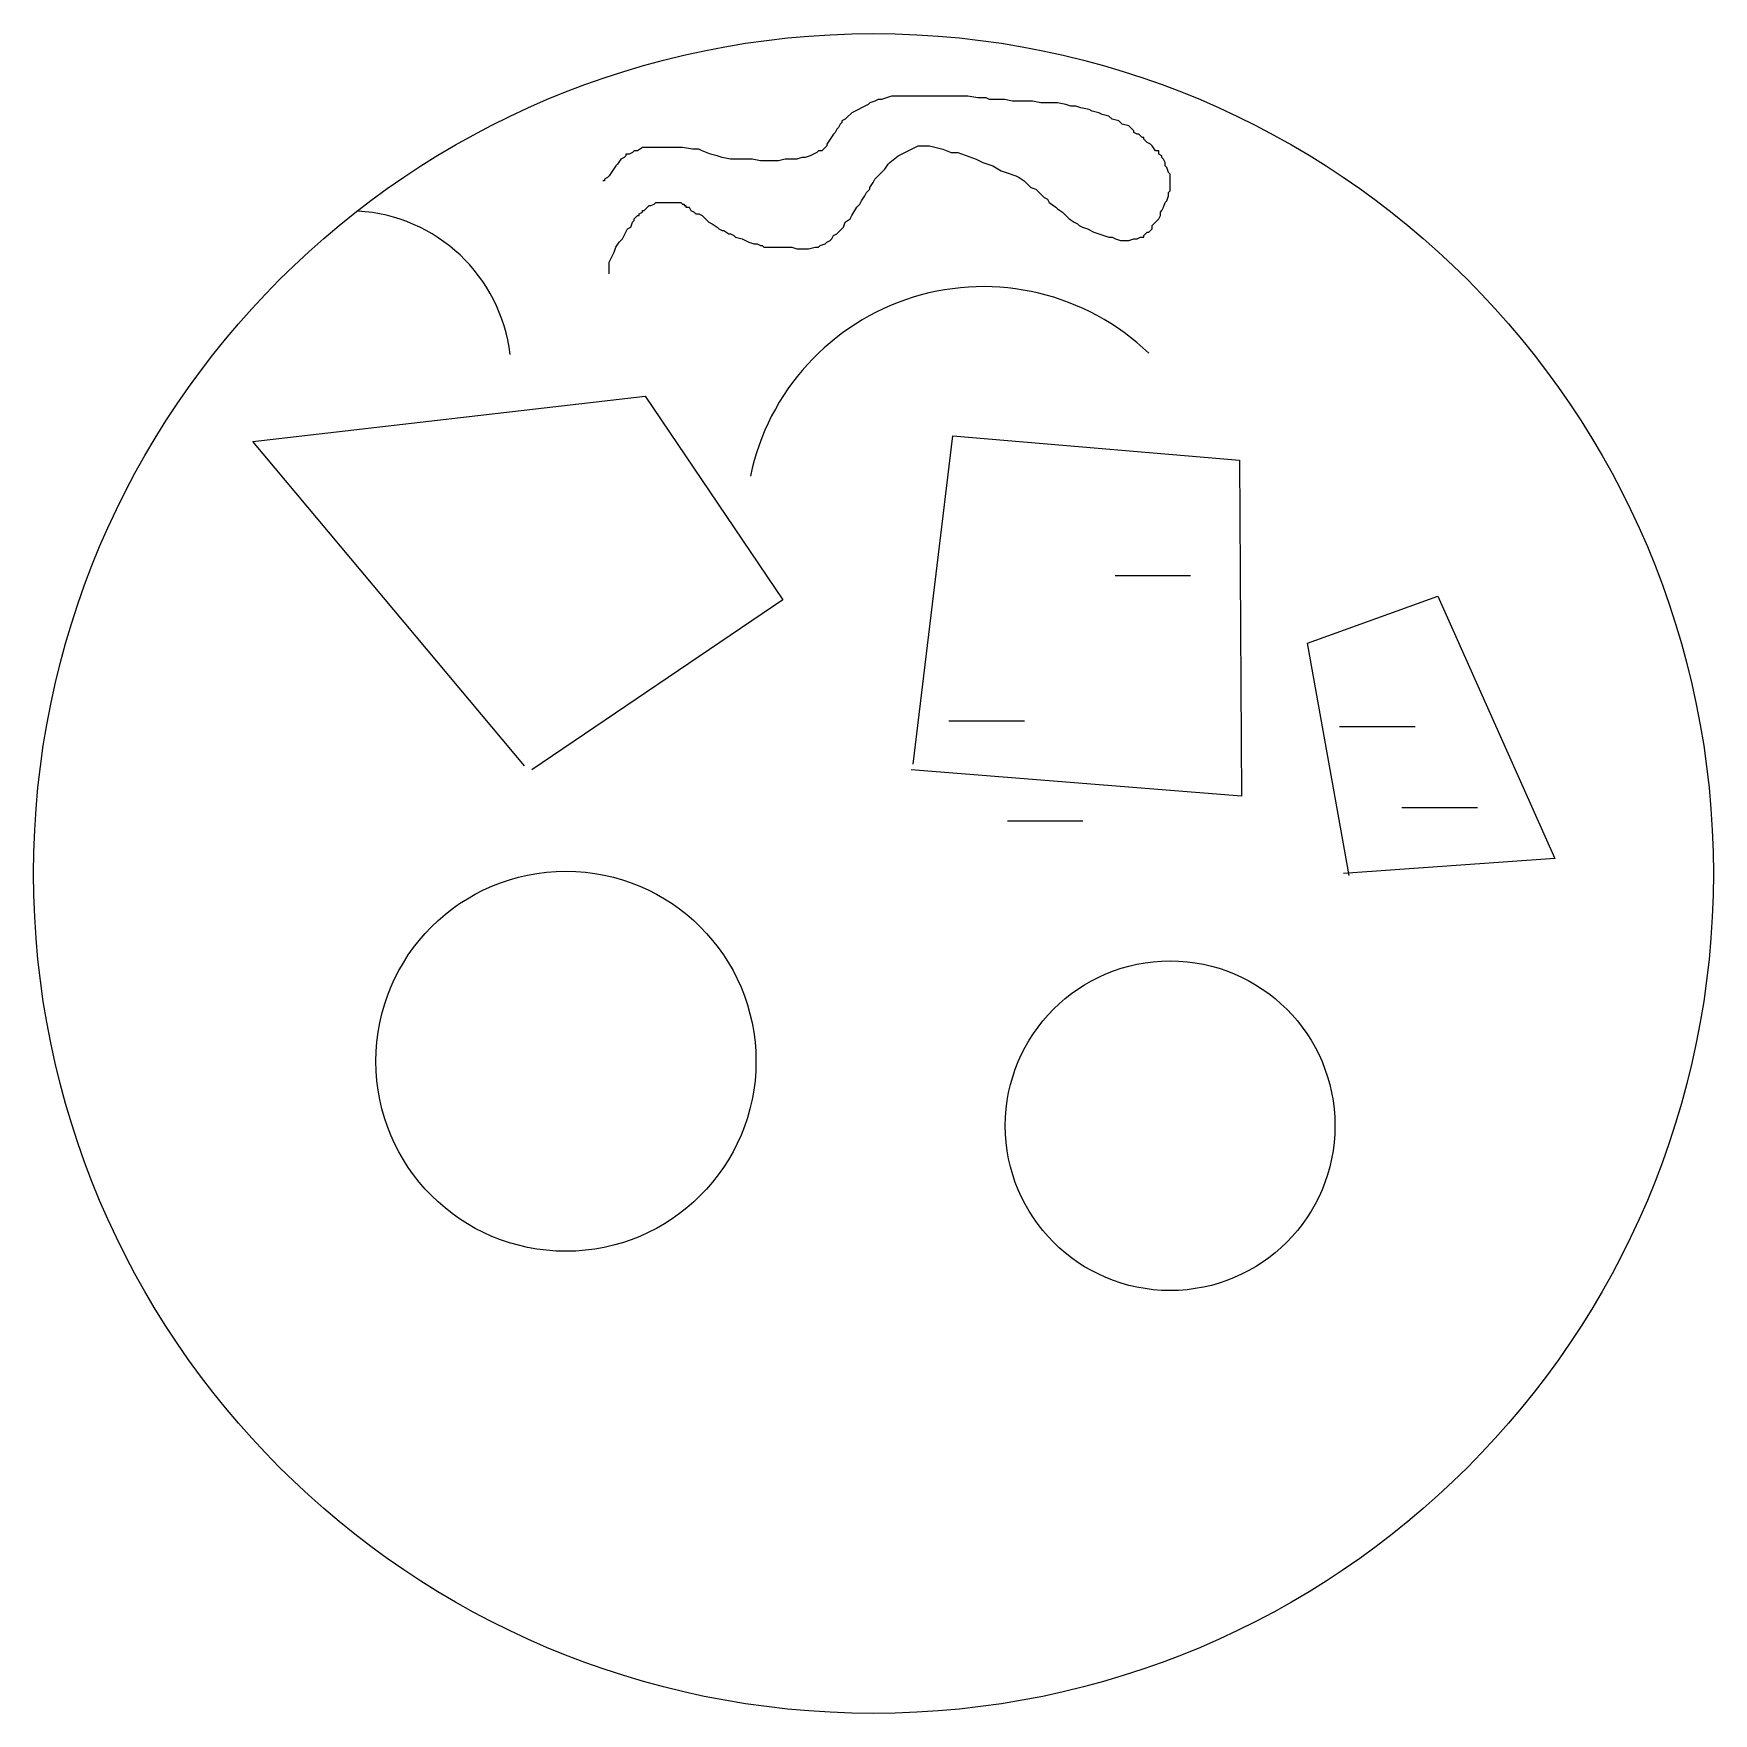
# Model space of a CAD drawing. Extents: x 5 to 227, y 5 to 228.
import ezdxf

# ---------------------------------------------------------------- set-up
doc = ezdxf.new("R2010")
doc.units = 0
doc.layers.get('0').update_dxf_attribs({"linetype": 'CONTINUOUS'})

msp = doc.modelspace()

# ---------------------------------------------------------------- linework, layer by layer
at = {"color": 176}
for p, q in [((33.88, 173.91), (85.88, 179.91)), ((85.88, 179.91), (104.13, 152.91)), ((69.88, 130.91), (33.88, 173.91)), ((121.38, 131.16), (126.63, 174.66)), ((126.63, 174.66), (164.63, 171.41)), ((164.63, 171.41), (164.88, 126.91)), ((148.13, 156.16), (158.13, 156.16)), ((104.13, 152.91), (70.88, 130.41)), ((173.63, 147.16), (190.88, 153.41)), ((190.88, 153.41), (206.38, 118.66)), ((179.13, 116.41), (173.63, 147.16)), ((126.13, 136.91), (136.13, 136.91)), ((177.88, 136.16), (187.88, 136.16)), ((164.88, 126.91), (121.13, 130.41)), ((186.13, 125.41), (196.13, 125.41)), ((133.88, 123.66), (143.88, 123.66)), ((206.38, 118.66), (178.38, 116.66))]:
    msp.add_line(p, q, dxfattribs=at)
msp.add_lwpolyline([(81.13, 196.13), (81.13, 196.57), (81.13, 196.79), (81.13, 197.23), (81.13, 197.45), (81.13, 197.67), (81.35, 198.11), (81.79, 198.99), (82.01, 199.65), (82.45, 200.31), (82.89, 200.75), (83.33, 201.63), (83.55, 202.07), (83.99, 202.29), (84.21, 202.95), (84.43, 203.17), (84.43, 203.39), (84.65, 203.61), (84.87, 203.83), (85.09, 203.83), (85.09, 204.05), (85.53, 204.27), (85.53, 204.49), (85.75, 204.49), (85.97, 204.71), (86.19, 204.93), (86.41, 205.15), (86.63, 205.15), (87.07, 205.36), (87.29, 205.58), (87.51, 205.58), (87.73, 205.58), (87.95, 205.58), (88.17, 205.58), (88.39, 205.58), (88.83, 205.58), (89.05, 205.58), (89.27, 205.58), (89.49, 205.58), (89.71, 205.58), (90.15, 205.58), (90.59, 205.58), (90.81, 205.36), (91.03, 205.36), (91.03, 205.15), (91.25, 205.15), (91.25, 204.93), (91.47, 204.93), (91.69, 204.93), (91.91, 204.49), (92.35, 204.27), (92.57, 204.05), (92.79, 204.05), (93.01, 204.05), (93.45, 203.83), (93.89, 203.39), (94.33, 202.95), (94.77, 202.73), (95.43, 202.29), (95.65, 202.07), (96.09, 201.85), (96.31, 201.85), (96.97, 201.41), (97.19, 201.41), (97.63, 201.19), (97.85, 200.97), (98.72, 200.75), (99.16, 200.53), (99.6, 200.31), (100.26, 200.09), (100.7, 200.09), (101.14, 199.87), (101.36, 199.87), (101.58, 199.65), (102.02, 199.65), (102.68, 199.65), (103.12, 199.65), (103.34, 199.65), (104.22, 199.65), (104.44, 199.65), (104.88, 199.65), (105.32, 199.65), (105.98, 199.43), (106.42, 199.43), (106.86, 199.43), (107.08, 199.43), (107.52, 199.43), (108.4, 199.65), (108.84, 199.65), (109.06, 199.87), (109.72, 200.09), (109.94, 200.31), (110.38, 200.53), (110.6, 200.75), (110.82, 201.19), (111.26, 201.41), (112.14, 202.29), (112.36, 202.95), (113.02, 203.39), (113.24, 203.83), (113.9, 204.93), (114.34, 205.36), (114.56, 205.8), (115, 206.46), (115.22, 206.9), (115.66, 207.34), (115.66, 207.56), (116.09, 208.22), (116.31, 208.66), (116.75, 209.1), (117.41, 209.76), (117.63, 209.98), (118.07, 210.64), (118.29, 210.86), (119.39, 211.74), (119.83, 211.96), (120.27, 212.18), (121.15, 212.62), (121.59, 212.84), (122.03, 213.06), (122.47, 213.06), (122.69, 213.06), (123.13, 213.06), (123.57, 213.06), (125.33, 212.62), (126.43, 212.18), (127.31, 212.18), (129.73, 211.3), (130.61, 210.86), (131.27, 210.64), (131.93, 210.42), (133.03, 209.76), (133.69, 209.54), (135, 209.1), (135.44, 208.88), (136.1, 208.44), (136.54, 208), (136.76, 207.78), (136.98, 207.56), (137.64, 207.34), (137.86, 207.12), (138.3, 206.68), (138.74, 206.24), (139.18, 206.02), (139.4, 205.58), (140.28, 204.93), (140.5, 204.71), (141.16, 204.27), (141.82, 203.61), (142.04, 203.39), (142.7, 202.95), (143.14, 202.73), (143.36, 202.51), (143.8, 202.29), (144.46, 202.07), (145.34, 201.63), (146, 201.41), (147.32, 200.97), (147.76, 200.97), (148.2, 200.75), (148.86, 200.53), (149.3, 200.53), (149.52, 200.53), (149.96, 200.53), (150.62, 200.75), (151.06, 200.75), (151.5, 200.97), (151.72, 200.97), (151.93, 200.97), (151.93, 201.19), (152.15, 201.41), (152.37, 201.63), (152.59, 201.63), (153.03, 202.07), (153.03, 202.51), (153.25, 202.73), (153.69, 203.17), (153.91, 203.39), (154.13, 203.83), (154.13, 204.27), (154.35, 204.49), (154.57, 204.93), (154.79, 205.58), (155.01, 205.8), (155.23, 206.46), (155.23, 206.9), (155.45, 207.12), (155.45, 207.56), (155.45, 207.78), (155.45, 208), (155.45, 208.44), (155.45, 208.66), (155.45, 209.32), (155.23, 209.54), (155.01, 210.2), (154.79, 210.42), (154.79, 210.86), (154.57, 211.3), (154.35, 211.52), (154.35, 211.74), (153.91, 211.96), (153.91, 212.4), (153.47, 212.4), (153.03, 213.06), (152.81, 213.28), (152.37, 213.5), (152.15, 213.72), (151.93, 213.94), (151.93, 214.16), (151.72, 214.16), (151.5, 214.38), (151.28, 214.6), (151.06, 214.6), (150.62, 214.82), (150.62, 215.04), (150.18, 215.48), (149.96, 215.7), (149.08, 215.92), (148.64, 216.36), (147.76, 216.58), (147.32, 217.02), (146.44, 217.24), (146, 217.46), (145.12, 217.68), (144.68, 217.9), (143.58, 218.12), (142.92, 218.34), (142.26, 218.34), (141.6, 218.56), (140.5, 218.78), (139.84, 218.78), (139.18, 218.78), (138.74, 218.78), (138.3, 218.78), (137.2, 219), (136.76, 219), (135.88, 219), (135.44, 219), (134.56, 219), (133.47, 219.22), (132.81, 219.22), (131.49, 219.22), (131.05, 219.44), (129.95, 219.44), (128.63, 219.66), (127.53, 219.66), (125.99, 219.66), (124.23, 219.66), (123.35, 219.66), (121.59, 219.66), (120.71, 219.66), (119.39, 219.66), (118.51, 219.66), (117.85, 219.44), (117.19, 219.22), (116.75, 219.22), (116.31, 219), (115.66, 218.78), (115.44, 218.56), (114.56, 218.12), (114.12, 217.9), (113.24, 217.46), (112.58, 216.8), (112.36, 216.58), (111.92, 216.36), (111.92, 216.14), (111.7, 215.92), (111.48, 215.48), (111.26, 215.26), (111.04, 214.82), (110.82, 214.6), (110.38, 213.94), (109.94, 213.28), (109.94, 213.06), (109.28, 212.4), (108.84, 212.4), (108.62, 212.18), (108.18, 211.96), (107.74, 211.74), (107.08, 211.52), (106.64, 211.52), (105.98, 211.3), (105.76, 211.3), (104.88, 211.3), (104.44, 211.3), (103.56, 211.08), (102.46, 211.08), (102.02, 211.08), (101.14, 211.08), (100.04, 211.3), (99.6, 211.3), (98.72, 211.3), (98.28, 211.3), (97.19, 211.3), (96.09, 211.52), (95.43, 211.74), (94.55, 211.96), (93.45, 212.4), (93.01, 212.62), (92.13, 212.62), (90.81, 212.84), (90.37, 212.84), (89.05, 212.84), (88.17, 212.84), (87.51, 212.84), (86.41, 212.84), (85.97, 212.84), (85.53, 212.84), (84.87, 212.4), (84.43, 212.4), (84.21, 212.18), (83.77, 211.96), (83.33, 211.96), (83.33, 211.74), (83.11, 211.52), (82.67, 211.3), (82.23, 210.64), (82.01, 210.42), (81.57, 209.76), (81.13, 209.1), (80.91, 208.88), (80.47, 208.66), (80.47, 208.44), (80.26, 208.44)], dxfattribs=at)
for centre, radius in [((116.13, 116.66), 111.27), ((75.38, 91.79), 25.18), ((155.43, 83.25), 21.84)]:
    msp.add_circle(centre, radius, dxfattribs=at)
for centre, radius, start, end in [((46.61, 182.94), 21.51, 6.6613, 86.8202), ((130.7, 162.86), 31.55, 46.0608, 168.2117)]:
    msp.add_arc(centre, radius, start, end, dxfattribs=at)

doc.saveas('drawing.dxf')
